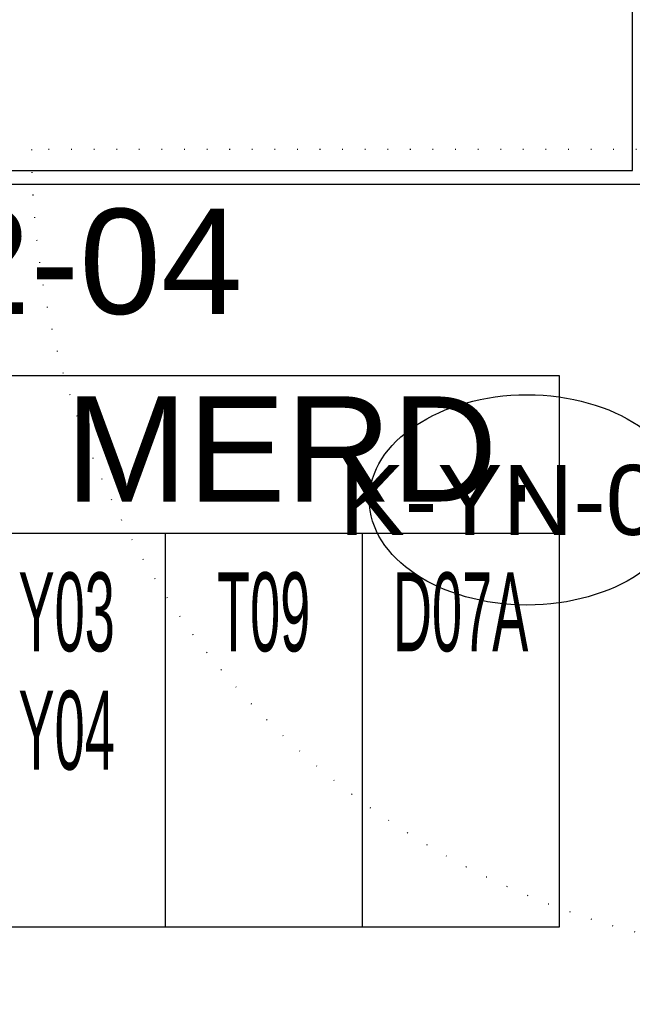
# Model space of a CAD drawing. Extents: x -1073 to 35213, y -1180 to 6950.
# Drawn here: x 24308.3 to 24395.8, y 3734.5 to 3874 of the extents above; entities that cross this region are included whole.
import ezdxf
from ezdxf.enums import TextEntityAlignment as Align

# ---------------------------------------------------------------- set-up
doc = ezdxf.new("R2010")
doc.units = 0
doc.header["$LTSCALE"] = 25
doc.linetypes.add('DOT2', pattern=[0.125, 0, -0.125])
doc.layers.get('0').update_dxf_attribs({"color": 9, "lineweight": 9})
for name, color, linetype, lineweight in [('01', 9, 'Continuous', 9), ('07', 9, 'Continuous', 9), ('14', 9, 'Continuous', 9), ('21_MAHAL', 9, 'Continuous', 9), ('22', 8, 'Continuous', 9)]:
    doc.layers.add(name, color=color, linetype=linetype, lineweight=lineweight)
doc.styles.add('Arial', font='arial.ttf', dxfattribs={"height": 2.5})
doc.styles.add('MuuM_TEXT-STANDART', font='ARIALN.TTF')

# ---------------------------------------------------------------- blocks, each defined once
blk = doc.blocks.new('p-yng-01')
at = {"linetype": 'DOT2'}
blk.add_line((2, -5.39), (2, -120.81), dxfattribs=at)
blk.add_arc((2, -5.39), 115.41, 269.9997, 0.8132, dxfattribs=at)
blk = doc.blocks.new('0_doorno')
blk.add_ellipse((0, 0), major_axis=(-4.5, 0), ratio=0.666667)
at = {"style": 'Arial'}
blk.add_attdef('YUKSEKLIK', text='', height=2, dxfattribs=at).set_placement((5, 5.9), align=Align.TOP_LEFT)
blk.add_attdef('KAPINO', text='', height=1.4, dxfattribs=at).set_placement((-0.019, -0.035), align=Align.MIDDLE)
blk.add_attdef('GENISLIK', text='', height=2, dxfattribs=at).set_placement((5, -1.895), align=Align.BOTTOM_LEFT)
blk = doc.blocks.new('0_roomno2')
blk.add_lwpolyline([(19.375, -10.5), (0, -10.5), (0, 0), (19.375, 0)], close=True)
for points in [[(0, -3), (19.375, -3)], [(11.875, -3), (11.875, -10.5)], [(15.625, -3), (15.625, -10.5)]]:
    blk.add_lwpolyline(points)
at = {"style": 'Arial'}
blk.add_attdef('ODANO', (0, 1.17), '', height=2, dxfattribs=at)
blk.add_attdef('MEKANADI', text='', height=2, dxfattribs=at).set_placement((0.35, -3), align=Align.BOTTOM_LEFT)
at = {"style": 'MuuM_TEXT-STANDART', "width": 0.6}
for tag, p in [('YER01', (10, -4.5)), ('TAVAN01', (13.75, -4.5)), ('DUVAR01', (17.5, -4.5)), ('YER02', (10, -6.75)), ('TAVAN02', (13.75, -6.75)), ('DUVAR02', (17.5, -6.75)), ('YER03', (10, -9)), ('TAVAN03', (13.75, -9)), ('DUVAR03', (17.5, -9))]:
    blk.add_attdef(tag, text='', height=1.5, dxfattribs=at).set_placement(p, align=Align.MIDDLE_CENTER)
for tag, p in [('M2', (0.35, -4.875)), ('TEMIZTAVANYUKSEKLIGI', (1.8, -8.608))]:
    blk.add_attdef(tag, text='', height=1.5, dxfattribs=at).set_placement(p, align=Align.MIDDLE_LEFT)

msp = doc.modelspace()

# ---------------------------------------------------------------- linework, layer by layer
at = {"layer": '01'}
for points in [[(24395.84, 3582.5), (24395.84, 3582.5), (24395.84, 3582.5), (23845.84, 3582.5), (23845.84, 3852.5), (24395.84, 3852.5), (24395.84, 3852.5), (24395.84, 3852.5), (24395.84, 3892.5), (23795.84, 3892.5), (23795.84, 3542.5), (24395.84, 3542.5), (24395.84, 3582.5)], [(24395.84, 3892.5), (23795.84, 3892.5), (23795.84, 3542.5), (24395.84, 3542.5), (24395.84, 3582.5), (23845.84, 3582.5), (23845.84, 3852.5), (24395.84, 3852.5)]]:
    msp.add_lwpolyline(points, close=True, dxfattribs=at)
at = {"layer": '14'}
msp.add_lwpolyline([(24658.84, 3474.5), (24658.84, 3810.5), (24593.84, 3810.5), (24593.84, 3870.5), (24447.84, 3870.5), (24447.84, 3850.5), (24428.84, 3850.5), (24428.84, 3870.5), (24397.84, 3870.5), (24397.84, 3850.5), (23847.84, 3850.5), (23847.84, 3584.5)], dxfattribs=at)

# ---------------------------------------------------------------- block references
at = {"layer": '07', "rotation": 270}
msp.add_blockref('p-yng-01', (24430.84, 3857.5), dxfattribs=at)
at = {"layer": '21_MAHAL'}
ref = msp.add_blockref('0_roomno2', (24240.05, 3823.27), dxfattribs=dict(at, xscale=7.5, yscale=7.5, zscale=7.5))
ref.add_attrib('ODANO', 'VW-M2-04', (24240.05, 3832.04), dxfattribs={"layer": '0', "height": 15, "style": 'Arial'})
ref.add_attrib('MEKANADI', 'M02 Y. MERD.', dxfattribs={"layer": '0', "height": 15, "style": 'Arial'}).set_placement((24242.68, 3800.77), align=Align.BOTTOM_LEFT)
ref.add_attrib('YER01', 'Y03', dxfattribs={"layer": '0', "height": 11.25, "style": 'MuuM_TEXT-STANDART', "width": 0.6}).set_placement((24315.05, 3789.52), align=Align.MIDDLE_CENTER)
ref.add_attrib('TAVAN01', 'T09', dxfattribs={"layer": '0', "height": 11.25, "style": 'MuuM_TEXT-STANDART', "width": 0.6}).set_placement((24343.18, 3789.52), align=Align.MIDDLE_CENTER)
ref.add_attrib('DUVAR01', 'D07A', dxfattribs={"layer": '0', "height": 11.25, "style": 'MuuM_TEXT-STANDART', "width": 0.6}).set_placement((24371.3, 3789.52), align=Align.MIDDLE_CENTER)
ref.add_attrib('YER02', 'Y04', dxfattribs={"layer": '0', "height": 11.25, "style": 'MuuM_TEXT-STANDART', "width": 0.6}).set_placement((24315.05, 3772.64), align=Align.MIDDLE_CENTER)
at = {"layer": '22'}
ref = msp.add_blockref('0_doorno', (24380.78, 3805.5), dxfattribs=dict(at, xscale=5, yscale=5, zscale=5))
ref.add_attrib('KAPINO', 'K-YN-01', dxfattribs={"layer": '0', "height": 10, "style": 'Arial'}).set_placement((24380.78, 3805.5), align=Align.MIDDLE)

doc.saveas('drawing.dxf')
